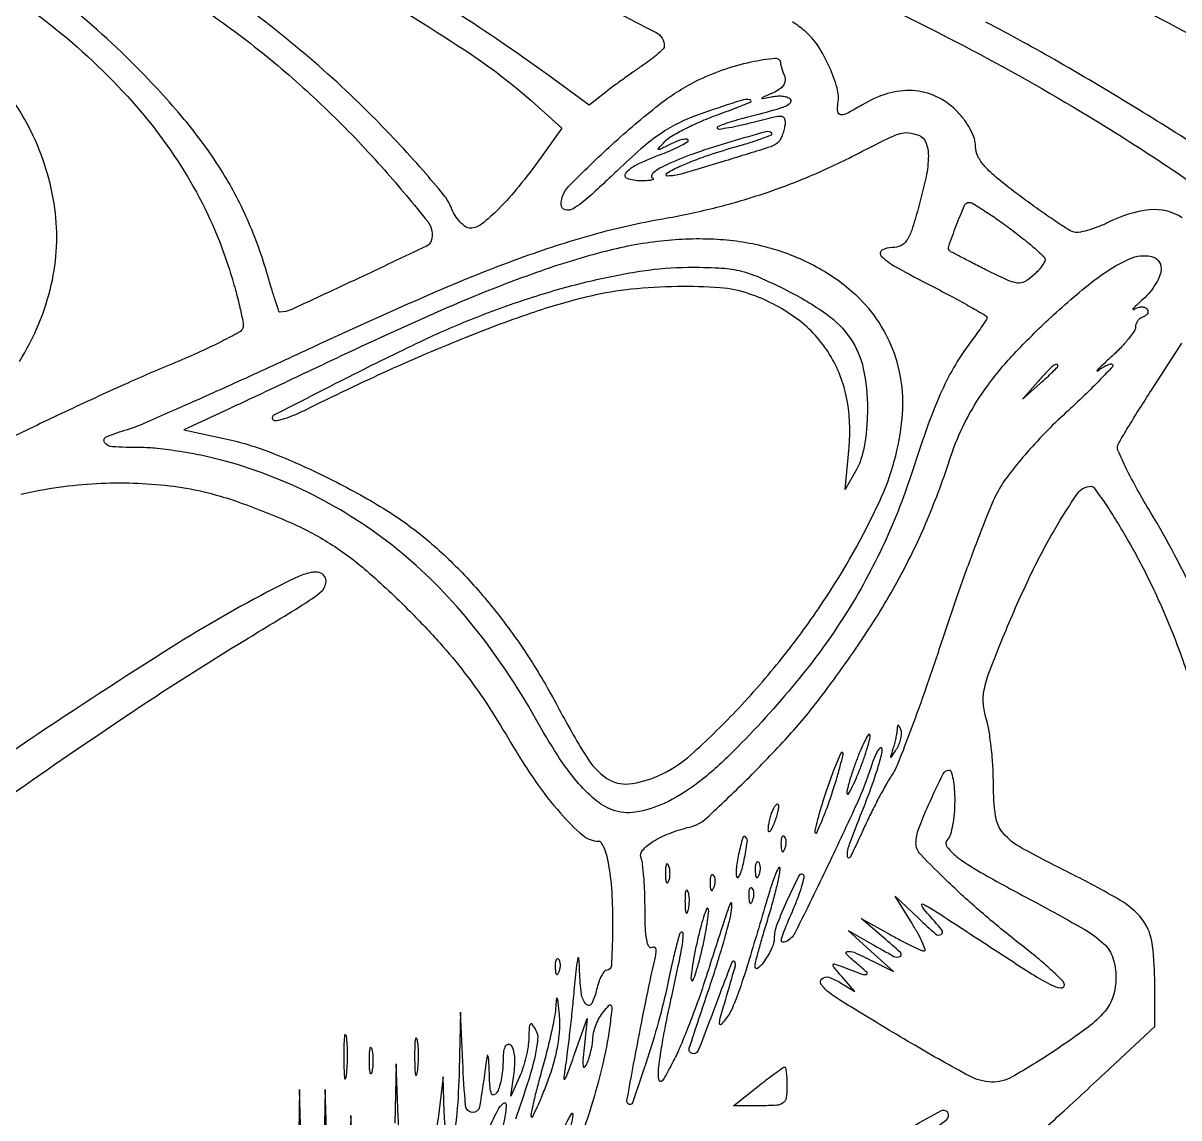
# Model space of a CAD drawing. Extents: x 118 to 879, y 65 to 960.
# Drawn here: x 449.6 to 628.8, y 340.1 to 509.8 of the extents above; entities that cross this region are included whole.
import ezdxf

# ---------------------------------------------------------------- set-up
doc = ezdxf.new("R2010")
doc.units = 0

msp = doc.modelspace()

# ---------------------------------------------------------------- linework, layer by layer
for points in [[(436.942604, 521.493874, -0.025812), (453.826993, 509.530879, -0.043334), (466.481198, 497.631847, -0.050278), (475.544132, 485.177212, -0.055709), (481.574812, 471.573771, -0.008657), (482.501597, 468.45289, -0.01215), (483.212334, 465.634835, -0.008501), (483.703861, 463.279772, -0.139689), (483.633218, 462.486565, -0.178425), (483.09829, 461.876095, -0.006865), (480.392354, 460.452213, -0.011528), (477.075475, 458.859751, -0.007794), (473.226096, 457.191419, 0.007224), (465.310734, 453.771589, 0.004461), (456.09918, 449.533637, 0.004431), (447.33252, 445.309895, 0.01094)], [(602.77689, 521.39766, -0.025835), (636.556991, 504.698682, -0.029869), (664.948882, 486.480711, -0.0283), (691.509608, 464.701908, -0.032402), (715.478789, 439.615868, -0.040963), (734.00827, 413.438627, -0.042321), (747.567079, 385.333976, -0.0387), (756.686057, 354.5, -0.010636), (758.273419, 346.197637, -0.023607), (759.047167, 339.804156, -0.015881), (759.371122, 331.996781, -0.002655), (759.437088, 317, -0.0085), (759.117689, 299.170881, -0.025598), (758.071988, 287.055381, -0.02971), (755.89338, 276.121923, -0.015021), (751.92733, 262.641075, -0.024164), (748.197661, 252.865566, -0.009836)], [(525.126774, 519.921335, -0.001525), (547.705158, 508.328893, -0.285303), (548.987621, 506.177596, -0.194014), (548.830244, 505.806949, -0.014949), (548.027828, 505.050227, -0.018743), (546.97883, 504.186704, -0.013139), (545.737621, 503.291261, 0.004152), (544.309079, 502.299211, 0.002774), (542.689436, 501.140871, 0.002792), (541.131625, 500.000329, 0.005482), (539.907267, 499.072416), (537.314534, 497.062309), (530.907267, 501.738355, 0.015011), (516.633899, 511.512299, 0.013084)], [(500.643116, 516.369967, -0.012361), (518.00418, 505.628584, -0.037812), (528.982285, 497.207039), (533.124966, 493.5), (529.89139, 489, -0.014204), (526.415147, 484.441321, -0.025998), (523.292306, 480.964947, -0.02869), (520.65045, 478.602747, -0.169652), (518.925154, 478, -0.147367), (518.170878, 478.227246, -0.060005), (517.346318, 478.929017, -0.050884), (516.561515, 479.974057, -0.039194), (515.922823, 481.25, 0.074895), (514.822927, 483.104775, 0.008077), (511.597448, 486.92701, 0.009777), (507.57154, 491.366049, 0.00773), (503.051503, 496.012161, 0.023326), (491.82374, 506.203519, 0.020802), (479.270412, 515.723012, 0.017893)], [(575.153524, 516.277592, -0.01209), (596.678158, 505.581339, -0.015798), (615.784582, 494.718678, -0.021141), (639.251789, 478.977808, -0.029007), (658.834598, 462.779047, -0.030494), (675.644547, 445.118474, -0.027751), (690.75756, 425, -0.042983), (704.136399, 400.676314, -0.039037), (713.668785, 373.635977, -0.039562), (718.778068, 345.843315, -0.047577), (718.981017, 319.283464, -0.028283), (715.52014, 295.414477, -0.03365), (709.498424, 273.470163, -0.033337), (700.531061, 252.362942, -0.026882)], [(478.598635, 511.189774, -0.0231), (488.5, 503.67382, -0.01921), (497.361827, 495.680832, -0.019147), (505.594025, 487.02287, -0.01218), (512.313082, 479.005877, -0.253994), (512.842102, 476.026307, -0.204282), (512.116419, 475.206828, -0.000941), (501.544137, 470.215056, -0.001564), (491.229334, 465.407899, -0.108672), (489.374751, 465, -0.322259), (489.25528, 465.085924, -0.001373), (488.722152, 466.689062, -0.005739), (488.134005, 468.545413, -0.0035), (487.480095, 470.75, 0.033601), (484.35542, 479.349513, 0.037001), (480.188747, 487.167498, 0.033744), (474.56955, 494.856656, 0.021074), (467.038696, 503.092751, 0.031391), (454.670029, 514.05513, 0.024387)], [(629.253203, 479.598072, 0.177055), (624.201475, 480.831271, 0.090419), (617.86321, 478.930215, -0.02413), (616.199645, 478.180331, -0.028264), (614.556043, 477.637976, -0.029057), (613.140114, 477.344878, -0.128812), (612.301992, 477.437609, -0.0527), (611.390021, 477.902824, -0.004736), (609.249872, 479.324905, -0.006119), (606.728031, 481.080702, -0.004741), (604.023944, 483.051939, -0.010724), (600.614033, 485.703007, -0.040123), (598.652876, 487.576329, -0.067533), (597.604333, 489.131444, -0.115098), (597.25, 490.650315, 0.082435), (597.044166, 491.890288, 0.041939), (596.40837, 493.341888, 0.038172), (595.439791, 494.843192, 0.034045), (594.219406, 496.242133, 0.089094), (591.099847, 498.411696, 0.093893), (587.477172, 499.308696, 0.087215), (583.55869, 498.842165, 0.065364), (579.588675, 497.054804, -0.015612), (577.424705, 495.809028, -0.141261), (576.368518, 495.583394, -0.356738), (575.877483, 496.045936, -0.075132), (575.9029, 497.313962, 0.112062), (575.774396, 499.728585, 0.037755), (574.551906, 503.058636, 0.03812), (572.768195, 506.296633, 0.073024), (570.803893, 508.51156, 0.030243), (568.873091, 509.946245, 0.083206)], [(723.99207, 349.916667, 0.049246), (723.452599, 355.214291, 0.006712), (721.092796, 366.108286, 0.008373), (718.250402, 377.550286, 0.015586), (715.505034, 386.703239, 0.043697), (704.046964, 413.072184, 0.03772), (687.679807, 438.458518, 0.036246), (666.953955, 462.064557, 0.03344), (642.5, 483.124311, 0.016062), (633.980067, 489.10426, 0.007316), (622.488811, 496.392741, 0.007237), (610.147738, 503.725538, 0.009899), (598.814992, 509.943989, 0.011635)], [(449.027713, 457.35005, 0.082387), (453.966744, 469.234177, 0.09247), (454.500403, 481.068601, 0.079393), (450.838325, 492.999806, 0.05797), (446.38032, 499.923355, 0.023024)], [(631.493391, 420.418348, 0.030138), (624.395565, 433.907321, -0.0092), (622.296082, 437.521642, -0.01364), (620.602865, 440.769537, -0.00872), (619.328224, 443.506491, -0.19876), (619.306148, 444.355426, -0.042313), (619.694419, 445.157192, -0.002734), (621.030497, 447.380918, -0.003974), (622.660435, 450.013094, -0.00295), (624.501211, 452.895795), (629.215549, 460.183416)], [(449.255874, 436.787424, -0.041333), (461.031551, 438.429815, -0.04366), (472.288469, 438.077304, -0.054083), (482.5, 435.722615, -0.018793), (490.911548, 432.438088, -0.038492), (497.16476, 429.128369, -0.03817), (502.869472, 424.880541, -0.018173), (509.553751, 418.619805, -0.012518), (514.186343, 413.713659, -0.018331), (517.988815, 409.153439, -0.018592), (521.407474, 404.376891, -0.013428), (524.871133, 398.817294, 0.017599), (528.9706, 392.357819, 0.030356), (532.879883, 387.335213, 0.034363), (536.335944, 383.916183, 0.179727), (538.802436, 383, -0.262834), (539.203055, 382.77378, -0.037384), (539.645478, 381.898438, -0.034533), (540.052686, 380.686751, -0.022844), (540.358152, 379.25, -0.02805), (540.86585, 374.555229, -0.017198), (540.961857, 368.988133, -0.008193), (540.783443, 363.669695, -0.399667), (540.079455, 363, 0.230682), (539.681105, 362.805886, 0.045035), (539.235203, 362.116187, 0.039511), (538.818346, 361.143633, 0.027444), (538.498083, 359.991274, -0.062047), (537.737839, 357.843044, -0.52222), (536.885289, 357.719256, -0.157384), (536.137056, 359.307574, -0.024563), (535.86013, 362.809017, 0.009873), (535.759099, 364.846141, 0.836721), (535.593664, 364.864082, 0.045614), (535.378952, 363.772332, 0.001916), (534.986831, 359.832144, -0.002294), (534.664254, 356.615414, -0.002072), (534.301535, 353.291028, -0.002075), (533.951894, 350.315603, -0.006607), (533.683828, 348.332144, 0.005938), (533.391971, 346.194214, 0.747591), (533.555485, 346.123013, 0.087091), (533.889507, 346.701261, 0.001635), (535.081709, 350), (537.049164, 355.5), (536.568735, 351, 0.006834), (536.379481, 348.964098, 0.059992), (536.416361, 348.061036, 0.616402), (536.631528, 347.993213, 0.088866), (536.973867, 348.5, 0.028459), (537.318359, 349.415409, 0.017939), (537.619942, 350.517293, 0.018003), (537.839201, 351.625776, 0.031299), (537.929715, 352.55887, -0.056682), (538.0676, 353.487739, -0.030837), (538.433365, 354.583154, -0.030305), (538.948604, 355.664905, -0.041857), (539.545569, 356.55887, -0.023658), (540.450654, 357.591356, -0.554043), (540.764953, 357.524978, -0.118205), (540.844747, 356.836942, -0.003678), (540.481883, 354, -0.025547), (539.41201, 348.303646, -0.015932), (537.60899, 341.75316, -0.011103), (535.59805, 335.738694, -0.134095)], [(605.281309, 336.176003, 0.006413), (610.958391, 341.224774, 0.003018), (618.169768, 347.885826), (625, 354.271652), (625, 361.681281, 0.039724), (624.537639, 367.491702, 0.130154), (622.988052, 370.983514, 0.0932), (619.600634, 373.885768, 0.014809), (611.863866, 378.041693, -0.008983), (604.306628, 381.988427, -0.090132), (601.546961, 384.215626, -0.144452), (600.339416, 386.883225, -0.034552), (600, 391.788968, 0.01468), (599.919241, 394.5391, 0.012335), (599.676386, 397.444884, 0.012517), (599.322469, 400.088512, 0.033257), (598.898335, 401.94499, -0.051657), (598.447148, 404.31821, -0.071595), (598.573158, 406.47733, -0.040493), (599.391802, 409.301034, -0.006742), (601.472038, 414.56101, -0.012904), (605.546905, 423.787214, -0.021482), (609.504922, 431.304057, -0.01839), (613.050394, 436.904294, -0.247268), (615.130555, 438, -0.239979), (615.598555, 437.761654, -0.005831), (617.044555, 435.723437, -0.011429), (618.693511, 433.220372, -0.007368), (620.493996, 430.25, -0.020115), (624.363404, 422.995057, -0.017919), (627.800456, 415.170902, -0.01739), (630.765699, 406.875409, -0.016262)], [(431.50521, 378.476005, -0.006114), (449.927307, 391.703458, -0.006182), (468.209544, 404.160803, -0.010398), (483.894276, 414.103214, 0.002038), (492.918843, 419.614502, 0.034599), (495.749114, 421.641454, 0.171633), (496.543578, 422.966286, 0.251517), (496.159849, 424.240151, 0.178834), (495.207436, 424.678646, 0.086895), (493.855023, 424.548676, 0.043173), (491.809552, 423.789352, 0.009143), (488.398115, 422.099023, 0.021056), (472.563494, 413.023785, 0.007313), (450.50767, 398.662946, 0.007332), (428.849819, 383.640132, 0.020606)], [(493.615763, 268.774126, 0.00001), (502.19586, 275.231657, 0.000011), (512.203308, 282.76411, 0.00001), (522.480125, 290.5, -0.000189)], [(525.992559, 339.978365, 0.005679), (527.980092, 345.97748, 0.021797), (529.009735, 349.771859, 0.033175), (529.40639, 352.309287, 0.15523), (529.088803, 353.734447, 0.02407), (528.514857, 354.619341, 0.479552), (528.233854, 354.634237, 0.170406), (528.05273, 354.195945, 0.007285), (527.985305, 352.5, -0.033594), (527.858867, 351.134467, -0.018865), (527.532276, 349.5, -0.018758), (527.076011, 347.867004, -0.028968), (526.549119, 346.5), (525.188446, 343.5), (525.704435, 347.122868, 0.027602), (525.833979, 348.620519, 0.042057), (525.764911, 349.923136, 0.050504), (525.523379, 350.918917, 0.17123), (525.110212, 351.431885, 0.244602), (524.642851, 351.466435, 0.192177), (524.278493, 351.101844, 0.078075), (524.054182, 350.221609, 0.022268), (523.984687, 348.809017, -0.02569), (523.907505, 347.432105, -0.023655), (523.689119, 346.031399, -0.024377), (523.374312, 344.802163, -0.068677), (523, 344, -0.180637), (522.558557, 343.671572, -0.391165), (522.210949, 343.845317, -0.071456), (521.986802, 344.852976, -0.009882), (521.865481, 347, 0.003305), (521.772797, 349.139548, 0.073977), (521.651402, 349.745922, 0.768846), (521.511608, 349.733957, 0.01259), (521.325962, 348.5, -0.010716), (520.351559, 341.854149, -0.385981), (519.22912, 340.970254, -0.369308), (518.182667, 341.999711, -0.010524), (517.743308, 348.75), (517.402488, 356.5), (517.185931, 347.5, -0.013931), (516.837294, 340.790863, -0.065563), (516.031949, 337.02569, -0.766112)], [(507.944583, 336.879496, -0.009584), (507.744532, 340.216314), (507.407091, 348.5), (507.203545, 339.309017, -0.010014)], [(515.293942, 337.083615, -0.039176), (514.874515, 341), (514.718404, 346.5), (514.087226, 341.311357, -0.018933), (513.531938, 337.846539, -0.059919)], [(492.726663, 333.5), (492.424763, 344.5), (492.212382, 331.309017, -0.00767)], [(496.724209, 335), (496.415084, 344.5), (496.192229, 333.5, -0.010949)], [(587.424339, 338.723992, -0.024625), (591.954087, 341.242182, -0.555732), (593, 340.591784, -0.230502), (592.556643, 339.68116, -0.000283), (576.006587, 326.728833, -0.00256)], [(632.542349, 343.609355, -0.035931), (628.356016, 330.292008, -0.022119), (621.642792, 315.284719, -0.035348), (608.253806, 292.720328, -0.032927), (591.526385, 271.694259, -0.030618), (570.988535, 251.710547, -0.02301)], [(500.745483, 334), (500.385359, 340.5), (500.177367, 333, -0.016698)], [(534.567388, 339, 0.048603), (534.866298, 340.64918, 0.786544), (534.560634, 340.750475, 0.042421), (533.506888, 338.69158, 0.009654)]]:
    msp.add_lwpolyline(points, format="xyb")
for points in [[(567, 503.581787, 0.065086), (567.032407, 503.333887, 0.008612), (567.177577, 502.823666, 0.009866), (567.373051, 502.222047, 0.008131), (567.604518, 501.588227, -0.114447), (567.708999, 500.838708, -0.125974), (567.464951, 500.148844, -0.096211), (566.846869, 499.527148, -0.045645), (565.854518, 498.978231, 0.000798), (564.208393, 498.251736, 0.249913), (564.122812, 498.142322, 0.524115), (564.186135, 498.07977, 0.001135), (565.749004, 498.377912, -0.037375), (566.647716, 498.482683, -0.046273), (567.488796, 498.439632, -0.053147), (568.15913, 498.2686, -0.166826), (568.513525, 497.978116, -0.318822), (568.475779, 497.386317, -0.12688), (567.78591, 496.875439, -0.030507), (565.978679, 496.268482, -0.002485), (561.149058, 494.993796, 0.010135), (559.508088, 494.533729, 0.018508), (558.192955, 494.082342, 0.015443), (557.232792, 493.678063, 0.52277), (557.195561, 493.471106, 0.236195), (557.531078, 493.359357, 0.007421), (558.998635, 493.592007, 0.012996), (560.760605, 493.945604, 0.008469), (562.775572, 494.440797, -0.005351), (566.034158, 495.263198, -0.085337), (567.16677, 495.338347, -0.319349), (567.632091, 494.928386, -0.095736), (567.671506, 493.929736, -0.028042), (567.509052, 493.158136, -0.026334), (567.258625, 492.392813, -0.027301), (566.963777, 491.738691, -0.076984), (566.668459, 491.335126, -0.120401), (565.476048, 490.611008, -0.002251), (558.441062, 488.422509, -0.003361), (551.59492, 486.376751, -0.071329), (549.5, 486.078893, -0.756772), (549.374947, 486.523859, -0.035158), (551.59945, 487.678675, -0.018946), (555.488866, 489.190207, -0.015194), (559.777246, 490.528002, 0.007454), (562.155241, 491.229637, 0.013266), (564.087247, 491.887837, 0.007985), (565.588913, 492.471747, 0.536402), (565.634731, 492.698602, 0.270412), (564.727663, 492.93719, 0.004136), (559.310744, 491.383883, 0.01145), (553.957055, 489.666415, 0.021909), (549.760969, 488.004345, 0.020108), (548.309044, 487.282891, 0.051019), (547.340421, 486.615489, 0.130787), (546.991829, 486.111844, 0.421138), (547.151515, 485.782828, -0.317749), (547.272383, 485.618345, -0.352385), (547.153859, 485.465372, -0.046183), (546.429985, 485.362099, -0.012353), (545.265876, 485.333333, -0.085131), (543.263501, 485.676752, -0.5159), (543.020743, 486.525712, -0.115866), (544.676705, 487.827001, -0.017632), (548.574946, 489.475472, 0.011859), (550.285144, 490.175511, 0.021337), (551.646395, 490.841332, 0.018989), (552.617779, 491.417751, 0.477722), (552.646402, 491.686931, 0.228912), (552.322337, 491.799865, 0.034247), (551.62476, 491.670613, 0.03274), (550.764917, 491.388402, 0.022825), (549.835646, 490.964205, -0.00224), (548.30457, 490.187638, -0.272508), (548.094577, 490.201767, -0.458494), (548.077003, 490.3584, -0.003199), (549.11143, 491.4589, -0.07055), (550.123649, 492.259311, -0.014529), (552.126144, 493.351078, -0.015012), (554.547469, 494.491213, -0.01363), (557.11143, 495.523611, 0.004198), (562.316929, 497.50639, 0.755838), (562.280423, 497.885536, 0.123797), (560.907833, 497.794831, 0.003338), (555.12687, 495.885468, 0.027421), (551.708998, 494.518307, 0.036416), (548.784856, 492.889805, 0.031352), (545.817857, 490.664007, 0.014243), (542.215699, 487.409186, -0.006394), (537.426337, 482.943113, -0.044704), (534.88061, 481.01448, -0.208872), (533.624327, 480.828243, -0.338659), (533, 481.644288, -0.19757), (534.174401, 484.500393, -0.012339), (540.888179, 490.957201, -0.018952), (548.129847, 497.097912, -0.049262), (553.890465, 500.765706, -0.033104), (558.026324, 502.525747, -0.03115), (562.442535, 503.766422, -0.028126), (566.154104, 504.347733, -0.443553)], [(588.418213, 492.393011, -0.211233), (589.53439, 491.282724, -0.09501), (589.916913, 489.207109, -0.051297), (589.55664, 485.936336, -0.014742), (588.336049, 480.984902, -0.011338), (587.335578, 477.678775, -0.068266), (586.552099, 476.068567, -0.138801), (585.629702, 475.282468, -0.107903), (584.336049, 475, 0.13257), (582.719853, 474.563817, 0.496217), (582.611055, 473.679076, 0.066808), (584.868154, 472.003814, 0.007553), (590.5, 469, -0.004099), (593.758593, 467.290793, -0.006602), (596.503125, 465.775465, -0.001952), (598.843957, 464.430272, -0.267443), (599, 464.159408, -0.140729), (598.91363, 463.858619, -0.005977), (598.309163, 462.918051, -0.009862), (597.549273, 461.814153, -0.00682), (596.648213, 460.594391, 0.028188), (594.112349, 456.835683, 0.027869), (592.004794, 452.801578, 0.02076), (589.911524, 447.623901, 0.007403), (587.343162, 440.073334, -0.0322), (582.713469, 428.395684, -0.032972), (576.65395, 417.505206, -0.031065), (568.868141, 406.955373, -0.023044), (559.053602, 396.291994, -0.032947), (553.916957, 391.833172, -0.053699), (548.97656, 388.86025, -0.067768), (544.535733, 387.490978, -0.13431), (540.897565, 387.868006, -0.083653), (538.212922, 389.467069, -0.0421), (535.42432, 392.271735, -0.032042), (532.415389, 396.361382, -0.015004), (529.033536, 402, 0.040947), (519.421858, 416.290614, 0.051139), (508.226314, 427.695691, 0.053458), (495.397383, 436.205054, 0.051973), (480.936214, 441.897324, 0.016306), (477.62436, 442.702655, 0.012137), (473.923964, 443.382339, 0.012299), (470.399674, 443.853076, 0.027053), (467.686214, 444, -0.014007), (463.431907, 444.119201, -0.231979), (462.230401, 444.7943, -0.479887), (462.491392, 445.662966, -0.023247), (465.752937, 446.807832, 0.029997), (468.237941, 447.717953, 0.001691), (475.746336, 451.020978, 0.002592), (484.654382, 455.031153, 0.001897), (494.502937, 459.571501, -0.006179), (512.796675, 467.816003, -0.014926), (526.566693, 473.335205, -0.019578), (537.998981, 477.025132, -0.025322), (548.749334, 479.456509, 0.017623), (556.652604, 481.116555, 0.019379), (564.169417, 483.286447, 0.019611), (571.413623, 486.00493, 0.019008), (578.5, 489.308464, -0.002817), (583.61817, 491.899342, -0.040386), (585.511141, 492.660347, -0.105722), (586.848884, 492.782224, -0.061729)], [(602.5427, 477.968456, -0.009), (604.633897, 476.364624, -0.013445), (606.396918, 474.882222, -0.008376), (607.796646, 473.596972, -0.205642), (608, 473.123443, -0.135426), (607.883981, 472.702949, -0.026336), (607.441244, 472.043265, -0.026242), (606.826064, 471.307269, -0.021638), (606.097853, 470.588556, -0.063429), (604.819278, 469.697074, -0.154859), (603.701388, 469.499527, -0.075613), (602.191456, 469.939124, -0.007829), (598.847853, 471.553869, -0.000994), (596.782342, 472.59672, -0.001549), (595.007035, 473.504411, -0.000425), (593.462996, 474.301561, -0.053893), (593.282481, 474.421153, -0.311782), (593.071171, 475.174299, -0.009438), (594.244328, 478.390185, -0.00955), (595.538059, 481.557563, -0.299481), (596.210481, 482, -0.136119), (596.766691, 481.84572, -0.00645), (598.431474, 480.815734, -0.010201), (600.388314, 479.513019, -0.007127)], [(548.5, 475.992033, 0.036949), (539.295803, 474.255336, 0.021082), (528.487026, 470.881977, 0.016572), (515.37604, 465.67848, 0.007987), (498.922097, 458.193415, -0.000406), (494.365363, 456.036537, -0.000318), (489.418086, 453.703554, -0.000321), (484.812083, 451.538696, -0.000788), (481.422097, 449.954548), (474.5, 446.73312), (480.993245, 445.347411, -0.041431), (488.057898, 443.215606, -0.020652), (496.60679, 439.426801, -0.02061), (504.960092, 434.86674, -0.035188), (511.466008, 430.307525, -0.030019), (517.267836, 424.992729, -0.024442), (522.827239, 418.657775, -0.023587), (527.945322, 411.552685, -0.022903), (532.425599, 403.928543, 0.017003), (536.900597, 396.103538, 0.103443), (540.094949, 392.740274, 0.180912), (543.478218, 391.887027, 0.077666), (548.041703, 393.130034, 0.076932), (553.143713, 396.432829, 0.021003), (560.050724, 403.1313, 0.020959), (567.253305, 411.396391, 0.021891), (573.628779, 420.119849, 0.037725), (582.321438, 435.589807, 0.084884), (585.862798, 448.528385, 0.11697), (584.411558, 459.206445, 0.120845), (578.321396, 467.948298, 0.05897), (572.176199, 472.188486, 0.055737), (565.095138, 474.974306, 0.052348), (557.164001, 476.244955, 0.041746)], [(626.009015, 471.75, -0.094229), (625.815567, 470.709949, -0.039802), (625.193464, 469.426562, -0.03755), (624.289991, 468.122783, -0.040156), (623.220012, 467, 0.004897), (622.220444, 466.089134, 0.019063), (621.629656, 465.496547, 0.407095), (621.632268, 465.401433, 0.355725), (621.735164, 465.392501, -0.063238), (622.291408, 465.675497, -0.072355), (622.875802, 465.793879, -0.083262), (623.397703, 465.73585, -0.13687), (623.774166, 465.505596, -0.131406), (623.9506, 465.173626, -0.15914), (623.919599, 464.824002, -0.130241), (623.67339, 464.508785, -0.076562), (623.25, 464.279762, 0.076693), (622.773365, 464.021778, 0.067194), (622.371736, 463.621763, 0.069708), (622.103103, 463.146031, 0.097335), (622.015483, 462.666667, -0.156724), (621.818289, 462.023844, -0.018514), (620.907385, 460.814583, -0.020699), (619.679285, 459.425619, -0.015579), (618.221494, 458, 0.003001), (616.858306, 456.732384, 0.012464), (616.05984, 455.94247, 0.602099), (616.081262, 455.877406, 0.211432), (616.212142, 455.910536, -0.026009), (616.934461, 456.418223, -0.039249), (617.615525, 456.774678, -0.04534), (618.17281, 456.955099, -0.257441), (618.461788, 456.871545, -0.405232), (618.467053, 456.529256, -0.003601), (616.514163, 454.482108, -0.009518), (614.12478, 452.105486, -0.005698), (611.200325, 449.36854, 0.01512), (607.995302, 446.253686, 0.014233), (604.917087, 442.888993, 0.014694), (602.330893, 439.711167, 0.038844), (600.734743, 437.253967, 0.029684), (599.319591, 434.240817, 0.005091), (597.035287, 428.343458, 0.005532), (594.497096, 421.353215, 0.004914), (592.009003, 414.027388, -0.004265), (589.589922, 406.874301, -0.005656), (587.260029, 400.410485, -0.00411), (585.206436, 395.044166, -0.055124), (584.2273, 393.180952, 0.019939), (583.369744, 391.795059, 0.007049), (582.250073, 389.746197, 0.006984), (581.081958, 387.458371, 0.00815), (580.038797, 385.252908, -0.007842), (577.800383, 380.512864, -0.789396), (577.366445, 380.611068, -0.092851), (577.708287, 382.562484, -0.004885), (580.00061, 388.501536, 0.008522), (581.153355, 391.554035, 0.012105), (582.065455, 394.307959, 0.008216), (582.727421, 396.617064, 0.147853), (582.703953, 397.37822, 0.522859), (582.448848, 397.452367, 0.091344), (582.057773, 396.995477, 0.037614), (581.557146, 395.96059, 0.015693), (581.033922, 394.5, -0.028443), (578.870413, 388.913251, -0.005664), (574.33123, 379.212873, -0.002104), (569.333848, 368.951662, -0.140873), (568.035262, 367.521793, -0.155123), (567.376705, 367.356591, -0.453439), (567.125584, 367.681922, -0.049527), (567.51395, 368.969132, -0.00324), (569.025132, 372.55863, 0.012125), (569.764471, 374.405895, 0.018528), (570.306344, 376.044303, 0.013474), (570.657559, 377.389388, 0.259036), (570.542902, 377.790431, 0.51091), (569.878366, 377.683681, 0.009131), (568.053603, 373.892428, 0.015075), (566.435253, 370.066527, 0.08922), (566.021962, 367.94113, -0.109377), (565.670295, 366.452456, -0.035191), (564.535833, 364.472078, -0.066627), (563.498488, 363.297955, -0.636044), (563.044705, 363.5, -0.066228), (563.119719, 364.158885, -0.004097), (563.615065, 366.068359, -0.006017), (564.253134, 368.33808, -0.004421), (565.012901, 370.839094, 0.00778), (565.768527, 373.387929, 0.009398), (566.395362, 375.803971, 0.00822), (566.849741, 377.849195, 0.061337), (566.928758, 378.839094, 0.701201), (566.736071, 378.899728, 0.062742), (566.357528, 378.249609, 0.020655), (565.771621, 376.696103, 0.007995), (565.084188, 374.5, -0.001378), (562.151478, 364.676959, -0.00989), (560.628913, 359.967051, -0.020301), (559.537133, 357.177369, -0.059817), (558.491909, 355.40618, -0.036939), (557.774989, 354.599353, -0.664516), (557.543016, 354.698123, -0.067379), (557.666579, 355.579304, -0.003097), (558.506641, 358.5, 0.00222), (560.00218, 363.665518, 0.25125), (559.855586, 364.337032, 0.567991), (559.46375, 364.269954, 0.002568), (557.6519, 359.5, -0.002709), (554.247604, 350.54536, -0.388059), (553.318784, 350.083162, -0.425118), (552.861503, 350.944089, -0.002731), (555.876674, 360.007784, 0.00541), (557.022808, 363.515742, 0.005476), (558.08797, 367.033536, 0.005345), (558.94859, 370.114705, 0.022179), (559.364905, 372, 0.051116), (559.459341, 373.33084, 0.816702), (559.228707, 373.370384, 0.014532), (558.207611, 370.500755, 0.000924), (555.475695, 362, -0.008279), (554.265368, 358.415775, -0.00705), (552.873036, 354.675, -0.007119), (551.509378, 351.306455, -0.019901), (550.42723, 349, -0.005181), (549.091915, 346.48959, -0.092353), (548.516241, 345.782626, -0.569381), (548.186517, 345.896295, -0.048449), (548.068203, 347, -0.038908), (548.168118, 348.471191, -0.005851), (548.631747, 351.394495, -0.006539), (549.266021, 354.839679, -0.005605), (550.021642, 358.449343, 0.002343), (551.317747, 364.445585, 0.01615), (551.844864, 367.411393, 0.055577), (551.887717, 368.727224, 0.640161), (551.526983, 368.860317, 0.131848), (551.29285, 368.454425, 0.003196), (550.742403, 366.339676, 0.00675), (550.142292, 363.830379, 0.004513), (549.520308, 360.94365, -0.01693), (548.10024, 355.065661, -0.012009), (546.128261, 348.574209, -0.004698), (544.044262, 342.456762, -0.552312), (543.364623, 342.302043, -0.246423), (543.201535, 342.825222, -0.000681), (544.58362, 350.318107, -0.004328), (546.049474, 357.841767, -0.005327), (547.552434, 364.833789, 0.025717), (547.718133, 365.793543, 0.103805), (547.666581, 366.382363, 0.283375), (547.422216, 366.598565, 0.183424), (547.040082, 366.524772, -0.450193), (546.591561, 366.659816, -0.064063), (546.265334, 367.698347, -0.033415), (546.059782, 369.566181, -0.010701), (546, 372.359196, 0.008594), (545.955371, 374.955492, 0.010252), (545.821083, 377.39999, 0.009135), (545.628653, 379.448678, 0.063707), (545.39092, 380.423663, -0.284143), (545.613536, 381.598383, -0.066647), (547.218228, 382.941029, -0.050078), (549.770569, 384.216901, -0.031951), (552.943614, 385.197057, 0.128385), (555.529601, 386.580035, 0.008245), (561.766825, 392.543431, 0.013111), (568.08431, 399.12237, 0.021834), (573.004903, 405.020995, 0.015441), (579.99111, 414.792248, 0.023196), (585.408951, 423.760408, 0.024615), (589.737488, 432.770809, 0.020995), (593.417973, 442.649482, -0.039252), (595.626679, 447.975473, -0.036969), (598.678812, 453.00445, -0.031887), (602.858598, 458.140142, -0.018171), (608.508139, 463.814212, -0.02115), (615.582431, 469.881663, -0.060303), (621.1165, 473.245614, -0.159055), (624.483301, 473.618324, -0.35418)], [(567.912865, 468.407203, -0.038203), (574.072994, 464.712635, -0.088648), (577.838813, 460.885742, -0.097792), (579.8321, 456.243261, -0.053843), (580.469958, 450.073029, -0.017486), (580.349786, 447.035235, -0.026318), (580.013794, 444.406566, -0.030626), (579.474187, 442.210904, -0.053984), (578.73041, 440.5), (577.020904, 437.5), (577.627331, 444.042925, 0.074436), (577.179228, 452.010963, 0.093584), (574.363953, 458.832643, 0.093251), (569.245137, 464.175436, 0.073374), (562.100777, 467.843761, 0.063927), (557.619698, 468.753008, 0.021802), (550.972551, 468.945249, 0.021973), (543.840951, 468.526702, 0.031342), (537.58626, 467.483772, 0.025033), (528.846625, 464.990114, 0.013069), (518.222663, 461.06222, 0.011662), (506.231476, 455.941552, 0.008721), (493.257062, 449.764223, -0.016245), (491.5868, 448.999594, -0.024393), (490.080323, 448.453013, -0.021498), (488.855641, 448.13209, -0.254994), (488.400799, 448.265868, -0.508393), (488.525367, 449.061626, -0.001305), (500.177271, 455.013079, -0.006515), (511.237649, 460.446007, -0.016223), (519.497564, 464.046978, -0.016931), (528.573412, 467.306657, -0.019256), (537.470644, 469.792469, -0.020848), (545.673669, 471.389204, -0.035777), (552.615643, 471.939018, -0.013277), (557.461678, 471.846746, -0.045359), (560.582722, 471.418861, -0.045675), (563.564311, 470.436778, -0.013599)], [(606.924314, 454.25), (604.5, 451.5), (607.25, 453.924314, 0.006223), (608.303915, 454.876984, 0.009492), (609.192188, 455.732156, 0.004632), (609.918342, 456.471891, 0.194102), (610, 456.674314, 0.426412), (609.773973, 456.891157, 0.157803), (609.311864, 456.720118, 0.038158), (608.422009, 455.901388, 0.007047)], [(578.692308, 395.307692, 0.008923), (578.06237, 393.510239, 0.013862), (577.590245, 391.936839, 0.008034), (577.258783, 390.626315, 0.259889), (577.345495, 390.321172, 0.497708), (577.557463, 390.35066, 0.010974), (578.117959, 391.409124, 0.016017), (578.763992, 392.80662, 0.009045), (579.461538, 394.538462, 0.009931), (580.103153, 396.324125, 0.015324), (580.579157, 397.89376, 0.00965), (580.903557, 399.194018, 0.258166), (580.808352, 399.524982, 0.49483), (580.577985, 399.494019, 0.013284), (580.020332, 398.452584, 0.01764), (579.378097, 397.051387, 0.009892)], [(585.078947, 400.331787, -0.026585), (585.009284, 399.757118, -0.010249), (584.854136, 398.96865, -0.010113), (584.650633, 398.118725, -0.012294), (584.424495, 397.331787, 0.001747), (584.041936, 396.099086, 0.48031), (584.096136, 396.019541, 0.274771), (584.215612, 396.078613, 0.001285), (584.995269, 397.287676, 0.045436), (585.397416, 398.06133, 0.043469), (585.660355, 398.906342, 0.046663), (585.756682, 399.695062, 0.103788), (585.649722, 400.287676, 0.013863), (585.403102, 400.850283, 0.269455), (585.252586, 400.95404, 0.393954), (585.135852, 400.860903, 0.019832)], [(574.117647, 390.882353, 0.006895), (573.338874, 388.466906, 0.010852), (572.744183, 386.3704, 0.005109), (572.302771, 384.600985, 0.260584), (572.39624, 384.270426, 0.523159), (572.614125, 384.309761, 0.006541), (573.284256, 385.830327, 0.012166), (574.048045, 387.755494, 0.006921), (574.882353, 390.117647, 0.006895), (575.661126, 392.533094, 0.010852), (576.255817, 394.6296, 0.005109), (576.697229, 396.399015, 0.260584), (576.60376, 396.729574, 0.523159), (576.385875, 396.690239, 0.006541), (575.715744, 395.169673, 0.012166), (574.951955, 393.244506, 0.006921)], [(594, 389.2, -0.020611), (593.920958, 387.283361, -0.02471), (593.683618, 385.493618, -0.024575), (593.340813, 384.032111, -0.127145), (592.922955, 383.322955, 0.377314), (592.843961, 382.086529, 0.072131), (594.601636, 380.385611, 0.028895), (598.54268, 377.875056, 0.004708), (606.5, 373.527825, -0.00661), (614.058283, 369.361185, -0.058295), (617.127249, 367.107089, -0.127585), (618.520749, 364.918822, -0.078472), (619, 361.883968, -0.075904), (618.555413, 358.972223, -0.099502), (617.265189, 356.618246, -0.058955), (614.625729, 354.143096, -0.012211), (609.403824, 350.484937, -0.016099), (602.925003, 346.472754, -0.141725), (599.685655, 345.677617, -0.114063), (596.225987, 346.627719, -0.008868), (587.808718, 351.368039, -0.002164), (583.337036, 354.017954, -0.002795), (579.25588, 356.491465, -0.002121), (575.856992, 358.59744, -0.024643), (574.573001, 359.491468, -0.071814), (573.328397, 360.775239, -0.38079), (573.419192, 361.669813, -0.270863), (574.496823, 361.902819, -0.058726), (576.295478, 361.070491), (578.5, 359.716692), (576.5, 362.027911, -0.0052), (575.349552, 363.385663, -0.136185), (575.155488, 363.818099, -0.543572), (575.329074, 363.972239, -0.023947), (576.25, 363.669565, 0.003461), (579.468764, 362.463513, 0.107826), (580.306807, 362.348183, 0.650743), (580.409314, 362.638949, 0.016041), (579, 363.884677, -0.019635), (577.259009, 365.446014, -0.596626), (577.385698, 365.894362, -0.16341), (578.392253, 365.788875, -0.008944), (581.29966, 364.39781), (584.5, 362.79562), (581, 365.978723), (577.5, 369.161826), (581.118034, 367.080913, 0.007508), (584.589465, 365.153095, 0.245797), (585.519484, 365.143906, 0.520814), (585.600433, 365.725402, 0.01053), (583, 368.042002), (579.5, 371.030202), (584, 368.527146, 0.006487), (585.779308, 367.567443, 0.00896), (587.402122, 366.755825, 0.006114), (588.774384, 366.120482, 0.101744), (589.262545, 366.012045, 0.517328), (589.422439, 366.230534, 0.023324), (589.026609, 367.251976, 0.022656), (588.346024, 368.619984, 0.012077), (587.388552, 370.25), (584.752014, 374.5), (588.376007, 371.053833, 0.011005), (591.035734, 368.633818, 0.318242), (591.904848, 368.546598, 0.466763), (592.027683, 369.217093, 0.012029), (589.75, 371.833599, -0.057233), (588.897081, 373.013298, -0.749768), (589.129793, 373.250876, -0.021457), (591.330507, 371.949978, -0.000783), (599.465346, 366.639548, 0.002839), (605.92802, 362.458507, 0.024043), (608.931046, 360.737196, 0.082301), (610.436686, 360.25794, 0.457028), (611, 360.745495, 0.199298), (610.766043, 361.309135, 0.008285), (609.164062, 362.854297, 0.013252), (607.144904, 364.640565, 0.008909), (604.75, 366.577051, -0.011066), (598.445756, 371.719695, -0.015058), (593.009081, 376.649199, -0.010137), (588.696673, 380.974568, -0.19326), (588, 382.709676, -0.092582), (588.419841, 384.957639, -0.014177), (590.190305, 389.173032, -0.008415), (592.210714, 393.433556, -0.285163), (593.123144, 394, -0.331771), (593.46597, 393.744385, -0.027191), (593.742424, 392.59, -0.027994), (593.936736, 391.04, -0.017186)], [(565.623539, 387.461341, 0.023481), (565.389434, 386.753611, 0.018647), (565.201784, 385.970582, 0.01902), (565.082404, 385.230295, 0.044042), (565.063386, 384.668213, 0.2958), (565.189791, 384.494628, 0.32108), (565.389594, 384.546748, 0.061306), (565.710652, 385.045663, 0.017209), (566.084869, 385.895184, 0.018739), (566.422922, 386.841682, 0.026918), (566.644629, 387.703679, 0.025532), (566.747908, 388.401828, 0.223938), (566.645021, 388.688312, 0.339358), (566.445166, 388.714659, 0.088551), (566.180809, 388.492041, 0.053862), (565.891166, 388.056291, 0.02816)], [(560.5, 381, 0.01597), (560.269322, 379.762329, 0.022363), (560.14853, 378.644178, 0.019692), (560.127212, 377.737739, 0.194793), (560.272895, 377.393772, 0.48507), (560.492971, 377.419832, 0.041556), (560.787715, 378.004993, 0.030764), (561.096921, 378.931753, 0.015782), (561.375, 380.125, 0.012466), (561.852048, 382.863586, 0.237556), (561.587905, 383.663523, 0.573557), (561.135515, 383.545065, 0.014249)], [(567.078947, 382.416667, 0.018894), (567.137993, 381.670344, 0.168741), (567.279315, 381.37858, 0.470617), (567.461564, 381.395823, 0.054073), (567.683114, 381.8125, 0.051402), (567.839148, 382.359369, 0.05415), (567.876576, 382.916927, 0.060344), (567.797407, 383.402231, 0.126455), (567.604167, 383.729167, 0.296942), (567.385309, 383.77538, 0.208169), (567.200665, 383.592839, 0.077125), (567.089945, 383.112848, 0.028489)], [(549.157895, 378, 0.017491), (549.189089, 377.10856, 0.078554), (549.306058, 376.601562, 0.447206), (549.474999, 376.540618, 0.174857), (549.662281, 376.75, 0.057986), (549.818615, 377.320008, 0.037979), (549.87034, 378, 0.037979), (549.818615, 378.679992, 0.057986), (549.662281, 379.25, 0.174857), (549.474999, 379.459382, 0.447206), (549.306058, 379.398438, 0.078554), (549.189089, 378.89144, 0.017491)], [(563.078947, 378.416667, 0.018894), (563.137993, 377.670344, 0.168741), (563.279315, 377.37858, 0.470617), (563.461564, 377.395823, 0.054073), (563.683114, 377.8125, 0.051402), (563.839148, 378.359369, 0.05415), (563.876576, 378.916927, 0.060344), (563.797407, 379.402231, 0.126455), (563.604167, 379.729167, 0.296942), (563.385309, 379.77538, 0.208169), (563.200665, 379.592839, 0.077125), (563.089945, 379.112848, 0.028489)], [(556.078947, 376.416667, 0.018894), (556.137993, 375.670344, 0.168741), (556.279315, 375.37858, 0.470617), (556.461564, 375.395823, 0.054073), (556.683114, 375.8125, 0.051402), (556.839148, 376.359369, 0.05415), (556.876576, 376.916927, 0.060344), (556.797407, 377.402231, 0.126455), (556.604167, 377.729167, 0.296942), (556.385309, 377.77538, 0.208169), (556.200665, 377.592839, 0.077125), (556.089945, 377.112848, 0.028489)], [(552.194949, 373.5, 0.012823), (552.235556, 372.431793, 0.080377), (552.356533, 371.900903, 0.597527), (552.51666, 371.883358, 0.087174), (552.692991, 372.269032, 0.037336), (552.832894, 373.036634, 0.029507), (552.872264, 373.880008, 0.030339), (552.814405, 374.671085, 0.06278), (552.655937, 375.269032, 0.31318), (552.47713, 375.386009, 0.333666), (552.315079, 375.257153, 0.052471), (552.212705, 374.580113, 0.014395)], [(562.078947, 374.416667, 0.018894), (562.137993, 373.670344, 0.168741), (562.279315, 373.37858, 0.470617), (562.461564, 373.395823, 0.054073), (562.683114, 373.8125, 0.051402), (562.839148, 374.359369, 0.05415), (562.876576, 374.916927, 0.060344), (562.797407, 375.402231, 0.126455), (562.604167, 375.729167, 0.296942), (562.385309, 375.77538, 0.208169), (562.200665, 375.592839, 0.077125), (562.089945, 375.112848, 0.028489)], [(554.071429, 367.428571, 0.008358), (553.623563, 365.25765, 0.012755), (553.3148, 363.359158, 0.007302), (553.122441, 361.778663, 0.226747), (553.250412, 361.416254, 0.545731), (553.469125, 361.463723, 0.010812), (553.920157, 362.753801, 0.015231), (554.418581, 364.45979, 0.008407), (554.928571, 366.571429, 0.008358), (555.376437, 368.74235, 0.012755), (555.6852, 370.640842, 0.007302), (555.877559, 372.221337, 0.226747), (555.749588, 372.583746, 0.545731), (555.530875, 372.536277, 0.010812), (555.079843, 371.246199, 0.015231), (554.581419, 369.54021, 0.008407)], [(532.078947, 363.416667, 0.018894), (532.137993, 362.670344, 0.168741), (532.279315, 362.37858, 0.470617), (532.461564, 362.395823, 0.054073), (532.683114, 362.8125, 0.051402), (532.839148, 363.359369, 0.05415), (532.876576, 363.916927, 0.060344), (532.797407, 364.402231, 0.126455), (532.604167, 364.729167, 0.296942), (532.385309, 364.77538, 0.208169), (532.200665, 364.592839, 0.077125), (532.089945, 364.112848, 0.028489)], [(532.174707, 357.496818, -0.030977), (531.981615, 355.896029, -0.007954), (531.469056, 353.339748, -0.008068), (530.789444, 350.436269, -0.008119), (530.017824, 347.562327, 0.005585), (529.283132, 344.880274, 0.008845), (528.720159, 342.564844, 0.003519), (528.291795, 340.591755, 0.253251), (528.383721, 340.282946, 0.514536), (528.588017, 340.316968, 0.005968), (529.275517, 341.764427, 0.011706), (530.062456, 343.584578, 0.006699), (530.93084, 345.815067, 0.020131), (531.862136, 348.647945, 0.025814), (532.476312, 351.322236, 0.028255), (532.770792, 353.814053, 0.037405), (532.73965, 356.097631, 0.003901), (532.553634, 358.025031, 0.070047), (532.403937, 358.626623, 0.776348), (532.272467, 358.608999, 0.014784)], [(499.309869, 349.5, 0.005499), (499.337136, 347.352754, 0.031761), (499.435944, 346.222448, 0.756877), (499.574262, 346.205163, 0.069146), (499.724731, 346.767909, 0.018638), (499.849672, 348.218327, 0.01259), (499.888655, 349.878422, 0.012695), (499.845055, 351.487453, 0.024559), (499.714526, 352.767909, 0.212532), (499.565802, 353.000181, 0.556092), (499.424528, 352.934948, 0.025342), (499.331591, 351.655786, 0.005888)], [(510.286014, 349.5, 0.006817), (510.315278, 347.711719, 0.040183), (510.418418, 346.780601, 0.720633), (510.561388, 346.761725, 0.075924), (510.717581, 347.26375, 0.022548), (510.846293, 348.485188, 0.015659), (510.885962, 349.872547, 0.015827), (510.839977, 351.209518, 0.031163), (510.703931, 352.26375, 0.248898), (510.549185, 352.455688, 0.49082), (510.403147, 352.374351, 0.030832), (510.307632, 351.29708, 0.00738)], [(503.232003, 349, 0.011065), (503.259713, 347.748017, 0.052887), (503.366341, 347.042188, 0.542911), (503.521012, 346.99086, 0.161593), (503.689326, 347.25, 0.039571), (503.831531, 348.047266, 0.024357), (503.877971, 349, 0.024357), (503.831531, 349.952734, 0.039571), (503.689326, 350.75, 0.161593), (503.521012, 351.00914, 0.542911), (503.366341, 350.957812, 0.052887), (503.259713, 350.251983, 0.011065)], [(568, 345, -0.034538), (567.876648, 343.216381, -0.204101), (567.405208, 342.431269, -0.143205), (566.405165, 342.074272, -0.014602), (563.862495, 342), (559.724991, 342), (563.5, 345, -0.004367), (564.972995, 346.149744, -0.006669), (566.272583, 347.11875, -0.002792), (567.394409, 347.92264, -0.155278), (567.637505, 348, -0.364363), (567.781138, 347.879307, -0.013225), (567.893517, 347.11875, -0.018723), (567.973905, 346.150196, -0.011342)], [(522.881094, 334.463995, -0.02508), (521.175317, 328.931146, -0.020988), (518.832371, 323.250286, -0.013714), (516.440583, 318.429688, -0.504259), (515.393794, 318.272873, -0.284156), (515.213459, 319.037269, -0.000901), (518.494059, 328.811061, -0.003903), (521.56571, 337.678972, -0.037392), (523.181164, 341.335646, -0.096946), (524.045033, 342.395142, -0.650856), (524.479015, 342.179865, -0.045398), (524.141158, 339.680689, -0.00595)]]:
    msp.add_lwpolyline(points, format="xyb", close=True)

doc.saveas('drawing.dxf')
